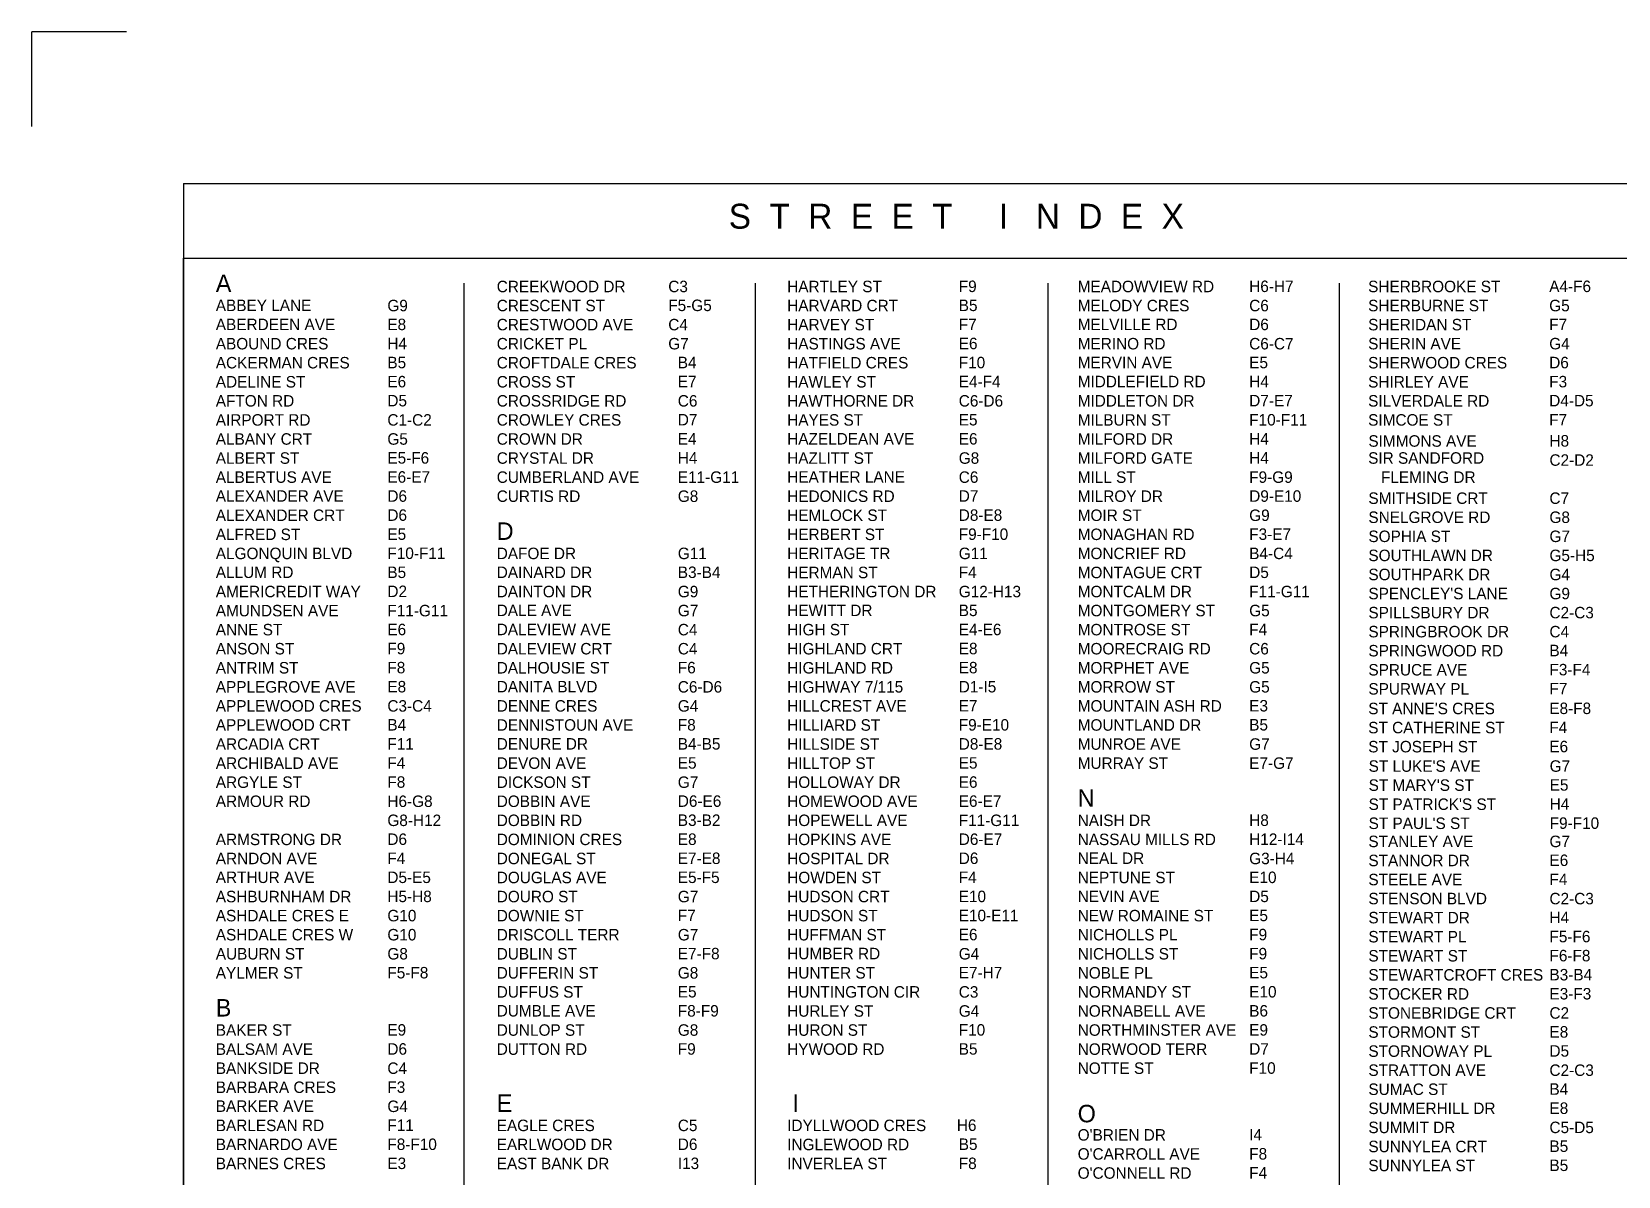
# Model space of a CAD drawing. Extents: x -10 to 710400, y -220 to 4918000.
# Drawn here: x -10 to 3169, y 14095 to 16388 of the extents above; entities that cross this region are included whole.
import ezdxf

# ---------------------------------------------------------------- set-up
doc = ezdxf.new("R2010")
doc.units = 0
for name, color, linetype in [('legend fill', 7, 'Continuous'), ('map bndy_info', 7, 'Continuous'), ('street index', 7, 'Continuous'), ('trim marks', 7, 'Continuous')]:
    doc.layers.add(name, color=color, linetype=linetype)

msp = doc.modelspace()

# ---------------------------------------------------------------- linework, layer by layer
at = {"layer": 'legend fill'}
msp.add_lwpolyline([(293.8, 15933.8), (3193.8, 15933.8), (3193.8, 10183.8), (293.8, 10183.8)], close=True, dxfattribs=at)
at = {"layer": 'map bndy_info'}
for q in [(6193.8, 16083.8), (293.8, 10183.8)]:
    msp.add_line((293.8, 16083.8), q, dxfattribs=at)
at = {"layer": 'street index'}
for p, q in [((293.8, 15933.8), (3143.8, 15933.8)), ((855.8, 15883.8), (855.8, 10252)), ((1439.8, 15883.8), (1439.8, 10252)), ((2025.8, 15883.8), (2025.8, 10252)), ((2609.8, 15883.8), (2609.8, 10252))]:
    msp.add_line(p, q, dxfattribs=at)
at = {"layer": 'trim marks'}
for p in [(-10, 16197.7), (180, 16387.7)]:
    msp.add_line(p, (-10, 16387.7), dxfattribs=at)

# ---------------------------------------------------------------- texts
at = {"layer": 'street index'}
for s, height, p in [('S  T  R  E  E  T     I   N  D  E  X', 49.884, (1386.6, 15993.2)), ('A', 35, (358.8, 15866.3)), ('CREEKWOOD DR', 23, (921.7, 15865.9)), ('C3     ', 23, (1265.4, 15865.9)), ('HARTLEY ST', 23, (1503.7, 15865.9)), ('F9     ', 23, (1847.4, 15866.2)), ('MEADOWVIEW RD', 23, (2085.7, 15865.9)), ('H6-H7     ', 23, (2429.4, 15866.2)), ('SHERBROOKE ST', 23, (2667.7, 15865.9)), ('A4-F6  ', 23, (3030.5, 15866.2)), ('ABBEY LANE', 23, (358.8, 15828.1)), ('G9     ', 23, (702.6, 15827.7)), ('CRESCENT ST', 23, (921.7, 15827.7)), ('F5-G5  ', 23, (1265.4, 15828.1)), ('HARVARD CRT', 23, (1503.7, 15827.7)), ('B5     ', 23, (1847.4, 15828.1)), ('MELODY CRES', 23, (2085.7, 15827.7)), ('C6', 23, (2429.4, 15827.7)), ('SHERBURNE ST', 23, (2667.7, 15827.7)), ('G5     ', 23, (3030.5, 15827.7)), ('ABERDEEN AVE', 23, (358.8, 15789.9)), ('E8     ', 23, (702.6, 15789.9)), ('CRESTWOOD AVE', 23, (921.7, 15789.5)), ('C4     ', 23, (1265.4, 15789.5)), ('HARVEY ST', 23, (1503.7, 15789.5)), ('F7     ', 23, (1847.4, 15789.9)), ('MELVILLE RD', 23, (2085.7, 15789.9)), ('D6     ', 23, (2429.4, 15789.9)), ('SHERIDAN ST', 23, (2667.7, 15789.5)), ('F7     ', 23, (3030.5, 15789.9)), ('ABOUND CRES', 23, (358.8, 15751.3)), ('H4', 23, (702.6, 15751.8)), ('CRICKET PL', 23, (921.7, 15751.3)), ('G7     ', 23, (1265.4, 15751.3)), ('HASTINGS AVE', 23, (1503.7, 15751.3)), ('E6     ', 23, (1847.4, 15751.7)), ('MERINO RD', 23, (2085.7, 15751.3)), ('C6-C7     ', 23, (2429.4, 15751.3)), ('SHERIN AVE', 23, (2667.7, 15751.4)), ('G4     ', 23, (3030.5, 15751.4)), ('ACKERMAN CRES', 23, (358.8, 15713.2)), ('B5', 23, (702.6, 15713.6)), ('CROFTDALE CRES', 23, (921.7, 15713.2)), ('B4     ', 23, (1284.5, 15713.6)), ('HATFIELD CRES', 23, (1503.7, 15713.2)), ('F10 ', 23, (1847.4, 15713.5)), ('MERVIN AVE', 23, (2085.7, 15713.6)), ('E5     ', 23, (2429.4, 15713.6)), ('SHERWOOD CRES', 23, (2667.7, 15713.2)), ('D6     ', 23, (3030.5, 15713.5)), ('ADELINE ST', 23, (358.8, 15675)), ('E6     ', 23, (702.6, 15675.3)), ('CROSS ST', 23, (921.7, 15675)), ('E7     ', 23, (1284.5, 15675.4)), ('HAWLEY ST', 23, (1503.7, 15675)), ('E4-F4  ', 23, (1847.4, 15675.4)), ('MIDDLEFIELD RD', 23, (2085.7, 15675.4)), ('H4     ', 23, (2429.4, 15675.4)), ('SHIRLEY AVE', 23, (2667.7, 15675)), ('F3     ', 23, (3030.5, 15675.3)), ('AFTON RD', 23, (358.8, 15636.8)), ('D5     ', 23, (702.6, 15637.2)), ('CROSSRIDGE RD', 23, (921.7, 15636.8)), ('C6     ', 23, (1284.5, 15636.8)), ('HAWTHORNE DR', 23, (1503.7, 15636.8)), ('C6-D6  ', 23, (1847.4, 15636.8)), ('MIDDLETON DR', 23, (2085.7, 15636.8)), ('D7-E7  ', 23, (2429.4, 15637.2)), ('SILVERDALE RD', 23, (2667.7, 15636.8)), ('D4-D5  ', 23, (3030.5, 15637.2)), ('AIRPORT RD', 23, (358.8, 15598.6)), ('C1-C2  ', 23, (702.6, 15598.6)), ('CROWLEY CRES', 23, (921.7, 15598.6)), ('D7     ', 23, (1284.5, 15599)), ('HAYES ST', 23, (1503.7, 15598.6)), ('E5     ', 23, (1847.4, 15599)), ('MILBURN ST', 23, (2085.7, 15598.6)), ('F10-F11    ', 23, (2429.4, 15598.9)), ('SIMCOE ST', 23, (2667.7, 15598.6)), ('F7  ', 23, (3030.5, 15599)), ('ALBANY CRT', 23, (358.8, 15560.4)), ('G5  ', 23, (702.6, 15560.4)), ('CROWN DR', 23, (921.7, 15560.4)), ('E4     ', 23, (1284.5, 15560.8)), ('HAZELDEAN AVE', 23, (1503.7, 15560.8)), ('E6     ', 23, (1847.4, 15560.7)), ('MILFORD DR', 23, (2085.7, 15560.4)), ('H4     ', 23, (2429.4, 15560.8)), ('SIMMONS AVE', 23, (2668.2, 15556.4)), ('H8     ', 23, (3031, 15556.7)), ('ALBERT ST', 23, (358.8, 15522.2)), ('E5-F6  ', 23, (702.6, 15522.5)), ('CRYSTAL DR', 23, (921.7, 15522.2)), ('H4     ', 23, (1284.5, 15522.6)), ('HAZLITT ST', 23, (1503.7, 15522.2)), ('G8  ', 23, (1847.4, 15522.2)), ('MILFORD GATE', 23, (2085.7, 15522.2)), ('H4     ', 23, (2429.4, 15522.6)), ('SIR SANDFORD', 23, (2667.7, 15522.3)), ('C2-D2', 23, (3031, 15518.2)), ('ALBERTUS AVE', 23, (358.8, 15484)), ('E6-E7     ', 23, (702.6, 15484.3)), ('CUMBERLAND AVE', 23, (921.7, 15484)), ('E11-G11', 23, (1284.5, 15484)), ('HEATHER LANE', 23, (1503.7, 15484.4)), ('C6     ', 23, (1847.4, 15484)), ('MILL ST', 23, (2085.7, 15484)), ('F9-G9  ', 23, (2429.4, 15484)), ('   FLEMING DR', 23, (2667.7, 15484)), ('ALEXANDER AVE', 23, (358.8, 15446.2)), ('D6  ', 23, (702.6, 15446.1)), ('CURTIS RD', 23, (921.7, 15445.8)), ('G8     ', 23, (1284.5, 15445.8)), ('HEDONICS RD', 23, (1503.7, 15445.8)), ('D7     ', 23, (1847.4, 15446.2)), ('MILROY DR', 23, (2085.7, 15445.8)), ('D9-E10  ', 23, (2429.4, 15446.1)), ('SMITHSIDE CRT', 23, (2668.2, 15441.8)), ('C7     ', 23, (3031, 15441.8)), ('ALEXANDER CRT', 23, (358.8, 15407.6)), ('D6     ', 23, (702.6, 15407.9)), ('HEMLOCK ST', 23, (1503.7, 15407.6)), ('D8-E8     ', 23, (1847.4, 15407.9)), ('MOIR ST', 23, (2085.7, 15407.6)), ('G9     ', 23, (2429.4, 15407.6)), ('SNELGROVE RD', 23, (2668.2, 15403.6)), ('G8     ', 23, (3031, 15403.6)), ('ALFRED ST', 23, (358.8, 15369.4)), ('E5     ', 23, (702.6, 15369.8)), ('D', 35, (921.7, 15369.8)), ('HERBERT ST', 23, (1503.7, 15369.4)), ('F9-F10     ', 23, (1847.4, 15369.7)), ('MONAGHAN RD', 23, (2085.7, 15369.4)), ('F3-E7  ', 23, (2429.4, 15369.7)), ('SOPHIA ST', 23, (2668.2, 15365.4)), ('G7     ', 23, (3031, 15365.4)), ('ALGONQUIN BLVD', 23, (358.8, 15331.2)), ('F10-F11    ', 23, (702.6, 15331.5)), ('DAFOE DR', 23, (921.7, 15331.2)), ('G11', 23, (1284.5, 15331.2)), ('HERITAGE TR', 23, (1503.7, 15331.2)), ('G11', 23, (1847.4, 15331.2)), ('MONCRIEF RD', 23, (2085.7, 15331.2)), ('B4-C4     ', 23, (2429.4, 15331.2)), ('SOUTHLAWN DR', 23, (2668.2, 15327.2)), ('G5-H5  ', 23, (3031, 15327.2)), ('ALLUM RD', 23, (358.8, 15293.4)), ('B5', 23, (702.6, 15293.4)), ('DAINARD DR', 23, (921.7, 15293.4)), ('B3-B4     ', 23, (1284.5, 15293.4)), ('HERMAN ST', 23, (1503.7, 15293)), ('F4     ', 23, (1847.4, 15293.4)), ('MONTAGUE CRT', 23, (2085.7, 15293)), ('D5     ', 23, (2429.4, 15293.4)), ('SOUTHPARK DR', 23, (2668.2, 15289)), ('G4  ', 23, (3031, 15289)), ('AMERICREDIT WAY', 23, (358.8, 15254.8)), ('D2    ', 23, (702.6, 15255.2)), ('DAINTON DR', 23, (921.7, 15254.8)), ('G9 ', 23, (1284.5, 15254.8)), ('HETHERINGTON DR', 23, (1503.7, 15254.8)), ('G12-H13    ', 23, (1847.4, 15254.8)), ('MONTCALM DR', 23, (2085.7, 15254.8)), ('F11-G11', 23, (2429.4, 15254.8)), ("SPENCLEY'S LANE", 23, (2668.2, 15250.8)), ('G9     ', 23, (3031, 15250.8)), ('AMUNDSEN AVE', 23, (358.8, 15216.6)), ('F11-G11    ', 23, (702.6, 15216.6)), ('DALE AVE', 23, (921.7, 15217.1)), ('G7     ', 23, (1284.5, 15216.7)), ('HEWITT DR', 23, (1503.7, 15217.1)), ('B5     ', 23, (1847.4, 15217.1)), ('MONTGOMERY ST', 23, (2085.7, 15216.7)), ('G5     ', 23, (2429.4, 15216.7)), ('SPILLSBURY DR', 23, (2668.2, 15212.6)), ('C2-C3  ', 23, (3031, 15212.6)), ('ANNE ST', 23, (358.8, 15178.5)), ('E6     ', 23, (702.6, 15178.8)), ('DALEVIEW AVE', 23, (921.7, 15178.9)), ('C4     ', 23, (1284.5, 15178.5)), ('HIGH ST', 23, (1503.7, 15178.5)), ('E4-E6  ', 23, (1847.4, 15178.8)), ('MONTROSE ST', 23, (2085.7, 15178.5)), ('F4     ', 23, (2429.4, 15178.9)), ('SPRINGBROOK DR', 23, (2668.2, 15174.5)), ('C4     ', 23, (3031, 15174.5)), ('ANSON ST', 23, (358.8, 15140.3)), ('F9     ', 23, (702.6, 15140.6)), ('DALEVIEW CRT', 23, (921.7, 15140.3)), ('C4     ', 23, (1284.5, 15140.3)), ('HIGHLAND CRT', 23, (1503.7, 15140.3)), ('E8     ', 23, (1847.4, 15140.6)), ('MOORECRAIG RD', 23, (2085.7, 15140.3)), ('C6     ', 23, (2429.4, 15140.3)), ('SPRINGWOOD RD', 23, (2668.2, 15136.3)), ('B4     ', 23, (3031, 15136.7)), ('ANTRIM ST', 23, (358.8, 15102.1)), ('F8     ', 23, (702.6, 15102.4)), ('DALHOUSIE ST', 23, (921.7, 15102.1)), ('F6     ', 23, (1284.5, 15102.4)), ('HIGHLAND RD', 23, (1503.7, 15102.1)), ('E8     ', 23, (1847.4, 15102.4)), ('MORPHET AVE', 23, (2085.7, 15102.1)), ('G5     ', 23, (2429.4, 15102.1)), ('SPRUCE AVE', 23, (2668.2, 15098.1)), ('F3-F4     ', 23, (3031, 15098.4)), ('APPLEGROVE AVE', 23, (358.8, 15063.9)), ('E8     ', 23, (702.6, 15064.2)), ('DANITA BLVD', 23, (921.7, 15064.3)), ('C6-D6  ', 23, (1284.5, 15063.9)), ('HIGHWAY 7/115', 23, (1503.7, 15063.9)), ('D1-I5  ', 23, (1847.4, 15064.2)), ('MORROW ST', 23, (2085.7, 15063.9)), ('G5     ', 23, (2429.4, 15063.9)), ('SPURWAY PL', 23, (2668.2, 15059.9)), ('F7     ', 23, (3031, 15060.3)), ('APPLEWOOD CRES', 23, (358.8, 15025.7)), ('C3-C4  ', 23, (702.6, 15025.7)), ('DENNE CRES', 23, (921.7, 15025.7)), ('G4     ', 23, (1284.5, 15025.7)), ('HILLCREST AVE', 23, (1503.7, 15025.7)), ('E7  ', 23, (1847.4, 15026.1)), ('MOUNTAIN ASH RD', 23, (2085.7, 15025.7)), ('E3     ', 23, (2429.4, 15026)), ("ST ANNE'S CRES", 23, (2667.9, 15020.5)), ('E8-F8  ', 23, (3030.7, 15020.8)), ('APPLEWOOD CRT', 23, (358.8, 14987.5)), ('B4     ', 23, (702.6, 14987.9)), ('DENNISTOUN AVE', 23, (921.7, 14987.5)), ('F8     ', 23, (1284.5, 14987.8)), ('HILLIARD ST', 23, (1503.7, 14987.5)), ('F9-E10  ', 23, (1847.4, 14987.8)), ('MOUNTLAND DR', 23, (2085.7, 14987.5)), ('B5  ', 23, (2429.4, 14987.9)), ('ST CATHERINE ST', 23, (2667.9, 14982.3)), ('F4     ', 23, (3030.7, 14982.7)), ('ARCADIA CRT', 23, (358.8, 14949.3)), ('F11    ', 23, (702.6, 14949.6)), ('DENURE DR', 23, (921.7, 14949.7)), ('B4-B5  ', 23, (1284.5, 14949.7)), ('HILLSIDE ST', 23, (1503.7, 14949.3)), ('D8-E8  ', 23, (1847.4, 14949.6)), ('MUNROE AVE', 23, (2085.7, 14949.3)), ('G7     ', 23, (2429.4, 14949.3)), ('ST JOSEPH ST', 23, (2667.9, 14944.1)), ('E6     ', 23, (3030.7, 14944.4)), ('ARCHIBALD AVE', 23, (358.8, 14911.1)), ('F4     ', 23, (702.6, 14911.5)), ('DEVON AVE', 23, (921.7, 14911.1)), ('E5     ', 23, (1284.5, 14911.5)), ('HILLTOP ST', 23, (1503.7, 14911.1)), ('E5     ', 23, (1847.4, 14911.5)), ('MURRAY ST', 23, (2085.7, 14911.1)), ('E7-G7  ', 23, (2429.4, 14911.1)), ("ST LUKE'S AVE", 23, (2668.6, 14905.2)), ('G7     ', 23, (3031.4, 14905.2)), ('ARGYLE ST', 23, (358.8, 14872.9)), ('F8     ', 23, (702.6, 14873.2)), ('DICKSON ST', 23, (921.7, 14872.9)), ('G7     ', 23, (1284.5, 14872.9)), ('HOLLOWAY DR', 23, (1503.7, 14872.9)), ('E6     ', 23, (1847.4, 14873.2)), ("ST MARY'S ST", 23, (2668.6, 14867)), ('E5  ', 23, (3031.4, 14867.4)), ('ARMOUR RD', 23, (358.8, 14834.7)), ('H6-G8  ', 23, (702.6, 14834.7)), ('DOBBIN AVE', 23, (921.7, 14834.7)), ('D6-E6     ', 23, (1284.5, 14835)), ('HOMEWOOD AVE', 23, (1503.7, 14834.7)), ('E6-E7     ', 23, (1847.4, 14835)), ('N', 35, (2085.7, 14835.1)), ("ST PATRICK'S ST", 23, (2668.6, 14828.8)), ('H4     ', 23, (3031.4, 14829.2)), ('G8-H12 ', 23, (702.6, 14796.5)), ('DOBBIN RD', 23, (921.7, 14796.5)), ('B3-B2     ', 23, (1284.5, 14796.8)), ('HOPEWELL AVE', 23, (1503.7, 14796.5)), ('F11-G11', 23, (1847.4, 14796.5)), ('NAISH DR', 23, (2085.7, 14796.5)), ('H8', 23, (2429.4, 14796.8)), ("ST PAUL'S ST", 23, (2668.6, 14790.6)), ('F9-F10 ', 23, (3031.4, 14790.9)), ('ARMSTRONG DR', 23, (358.8, 14758.3)), ('D6     ', 23, (702.6, 14758.7)), ('DOMINION CRES', 23, (921.7, 14758.3)), ('E8     ', 23, (1284.5, 14758.7)), ('HOPKINS AVE', 23, (1503.7, 14758.3)), ('D6-E7  ', 23, (1847.4, 14758.7)), ('NASSAU MILLS RD', 23, (2085.7, 14758.3)), ('H12-I14', 23, (2429.4, 14758.7)), ('STANLEY AVE', 23, (2668.2, 14754.3)), ('G7     ', 23, (3031, 14754.3)), ('ARNDON AVE', 23, (358.8, 14720.1)), ('F4     ', 23, (702.6, 14720.5)), ('DONEGAL ST', 23, (921.7, 14720.1)), ('E7-E8     ', 23, (1284.5, 14720.5)), ('HOSPITAL DR', 23, (1503.7, 14720.1)), ('D6     ', 23, (1847.4, 14720.5)), ('NEAL DR', 23, (2085.7, 14720.6)), ('G3-H4  ', 23, (2429.4, 14720.1)), ('STANNOR DR', 23, (2668.2, 14716.1)), ('E6     ', 23, (3031, 14716.5)), ('ARTHUR AVE', 23, (358.8, 14682.4)), ('D5-E5  ', 23, (702.6, 14682.4)), ('DOUGLAS AVE', 23, (921.7, 14682)), ('E5-F5  ', 23, (1284.5, 14682.4)), ('HOWDEN ST', 23, (1503.7, 14682)), ('F4     ', 23, (1847.4, 14682.4)), ('NEPTUNE ST', 23, (2085.7, 14682)), ('E10    ', 23, (2429.4, 14682.3)), ('STEELE AVE', 23, (2668.2, 14677.9)), ('F4     ', 23, (3031, 14678.3)), ('ASHBURNHAM DR', 23, (358.8, 14643.8)), ('H5-H8  ', 23, (702.6, 14644.1)), ('DOURO ST', 23, (921.7, 14643.8)), ('G7     ', 23, (1284.5, 14643.8)), ('HUDSON CRT', 23, (1503.7, 14643.8)), ('E10    ', 23, (1847.4, 14644.1)), ('NEVIN AVE', 23, (2085.7, 14644.2)), ('D5     ', 23, (2429.4, 14644.2)), ('STENSON BLVD', 23, (2668.2, 14639.8)), ('C2-C3     ', 23, (3031, 14639.7)), ('ASHDALE CRES E', 23, (358.8, 14605.6)), ('G10    ', 23, (702.6, 14605.6)), ('DOWNIE ST', 23, (921.7, 14605.6)), ('F7  ', 23, (1284.5, 14606)), ('HUDSON ST', 23, (1503.7, 14605.6)), ('E10-E11    ', 23, (1847.4, 14605.9)), ('NEW ROMAINE ST', 23, (2085.7, 14605.6)), ('E5     ', 23, (2429.4, 14606)), ('STEWART DR', 23, (2668.2, 14601.6)), ('H4     ', 23, (3031, 14602)), ('E6     ', 23, (1847.4, 14567.7)), ('F9     ', 23, (2429.4, 14567.7)), ('ASHDALE CRES W', 23, (358.8, 14567.4)), ('G10    ', 23, (702.6, 14567.4)), ('DRISCOLL TERR', 23, (921.7, 14567.4)), ('G7     ', 23, (1284.5, 14567.4)), ('HUFFMAN ST', 23, (1503.7, 14567.4)), ('NICHOLLS PL', 23, (2085.7, 14567.4)), ('STEWART PL', 23, (2668.2, 14563.4)), ('F5-F6     ', 23, (3031, 14563.7)), ('AUBURN ST', 23, (358.8, 14529.2)), ('G8     ', 23, (702.6, 14529.2)), ('DUBLIN ST', 23, (921.7, 14529.2)), ('E7-F8  ', 23, (1284.5, 14529.5)), ('HUMBER RD', 23, (1503.7, 14529.6)), ('G4     ', 23, (1847.4, 14529.2)), ('NICHOLLS ST', 23, (2085.7, 14529.2)), ('F9     ', 23, (2429.4, 14529.5)), ('STEWART ST', 23, (2668.2, 14525.2)), ('F6-F8  ', 23, (3031, 14525.5)), ('AYLMER ST', 23, (358.8, 14491)), ('F5-F8  ', 23, (702.6, 14491.3)), ('DUFFERIN ST', 23, (921.7, 14491)), ('G8     ', 23, (1284.5, 14491)), ('HUNTER ST', 23, (1503.7, 14491)), ('E7-H7  ', 23, (1847.4, 14491.4)), ('NOBLE PL', 23, (2085.7, 14491)), ('E5     ', 23, (2429.4, 14491.4)), ('STEWARTCROFT CRES', 23, (2668.2, 14487)), ('B3-B4     ', 23, (3031, 14487.3)), ('DUFFUS ST', 23, (921.7, 14452.8)), ('E5     ', 23, (1284.5, 14453.2)), ('HUNTINGTON CIR', 23, (1503.7, 14452.8)), ('C3     ', 23, (1847.4, 14452.8)), ('NORMANDY ST', 23, (2085.7, 14452.8)), ('E10    ', 23, (2429.4, 14453.1)), ('STOCKER RD', 23, (2668.2, 14448.8)), ('E3-F3  ', 23, (3031, 14449.1)), ('B', 35, (358.8, 14415)), ('DUMBLE AVE', 23, (921.7, 14415)), ('F8-F9  ', 23, (1284.5, 14414.9)), ('HURLEY ST', 23, (1503.7, 14414.6)), ('G4  ', 23, (1847.4, 14414.6)), ('NORNABELL AVE', 23, (2085.7, 14414.6)), ('B6', 23, (2429.4, 14414.9)), ('STONEBRIDGE CRT', 23, (2668.2, 14410.6)), ('C2  ', 23, (3031, 14410.6)), ('BAKER ST', 23, (358.8, 14376.4)), ('E9     ', 23, (702.6, 14376.7)), ('DUNLOP ST', 23, (921.7, 14376.4)), ('G8     ', 23, (1284.5, 14376.4)), ('HURON ST', 23, (1503.7, 14376.4)), ('F10    ', 23, (1847.4, 14376.7)), ('NORTHMINSTER AVE', 23, (2085.7, 14376.4)), ('E9     ', 23, (2429.4, 14376.7)), ('STORMONT ST', 23, (2668.2, 14372.4)), ('E8  ', 23, (3031, 14372.7)), ('BALSAM AVE', 23, (358.8, 14338.2)), ('D6     ', 23, (702.6, 14338.5)), ('DUTTON RD', 23, (921.7, 14338.2)), ('F9     ', 23, (1284.5, 14338.5)), ('HYWOOD RD', 23, (1503.7, 14338.2)), ('B5     ', 23, (1847.4, 14338.6)), ('NORWOOD TERR', 23, (2085.7, 14338.2)), ('D7     ', 23, (2429.4, 14338.6)), ('STORNOWAY PL', 23, (2668.2, 14334.2)), ('D5     ', 23, (3031, 14334.6)), ('BANKSIDE DR', 23, (358.8, 14300)), ('C4     ', 23, (702.6, 14300)), ('NOTTE ST', 23, (2085.7, 14300)), ('F10    ', 23, (2429.4, 14300.3)), ('STRATTON AVE', 23, (2668.2, 14296)), ('C2-C3     ', 23, (3031, 14296)), ('BARBARA CRES', 23, (358.8, 14261.8)), ('F3     ', 23, (702.6, 14262.1)), ('SUMAC ST', 23, (2668.2, 14257.8)), ('B4     ', 23, (3031, 14258.2)), ('BARKER AVE', 23, (358.8, 14224)), ('G4     ', 23, (702.6, 14223.6)), ('E', 35, (921.7, 14224)), ('I', 35, (1514.2, 14224)), ('SUMMERHILL DR', 23, (2668.2, 14219.6)), ('E8     ', 23, (3031, 14219.9)), ('O', 35, (2085.7, 14203.1)), ('BARLESAN RD', 23, (358.8, 14185.4)), ('F11', 23, (702.6, 14185.8)), ('EAGLE CRES', 23, (921.7, 14185.4)), ('C5', 23, (1284.5, 14185.4)), ('IDYLLWOOD CRES', 23, (1503.7, 14185.4)), ('H6     ', 23, (1843.6, 14185.8)), ("O'BRIEN DR", 23, (2085.7, 14166.4)), ('I4     ', 23, (2429.4, 14166.8)), ('SUMMIT DR', 23, (2668.2, 14181.4)), ('C5-D5  ', 23, (3031, 14181.4)), ('BARNARDO AVE', 23, (358.8, 14147.3)), ('F8-F10', 23, (702.6, 14147.6)), ('EARLWOOD DR', 23, (921.7, 14147.3)), ('D6  ', 23, (1284.5, 14147.6)), ('INGLEWOOD RD', 23, (1503.7, 14147.2)), ('B5     ', 23, (1847.4, 14147.7)), ("O'CARROLL AVE", 23, (2085.7, 14128.2)), ('F8     ', 23, (2429.4, 14128.5)), ('SUNNYLEA CRT', 23, (2668.2, 14143.2)), ('B5  ', 23, (3031, 14143.7)), ('BARNES CRES', 23, (358.8, 14109.1)), ('E3     ', 23, (702.6, 14109.4)), ('EAST BANK DR', 23, (921.7, 14109.1)), ('I13     ', 23, (1284.5, 14109.4)), ('INVERLEA ST', 23, (1503.7, 14109.1)), ('F8     ', 23, (1847.4, 14109.4)), ('SUNNYLEA ST', 23, (2668.2, 14105.1)), ('B5     ', 23, (3031, 14105.5)), ("O'CONNELL RD", 23, (2085.7, 14090)), ('F4     ', 23, (2429.4, 14090.4))]:
    msp.add_text(s, height=height, dxfattribs=at).set_placement(p)

doc.saveas('drawing.dxf')
